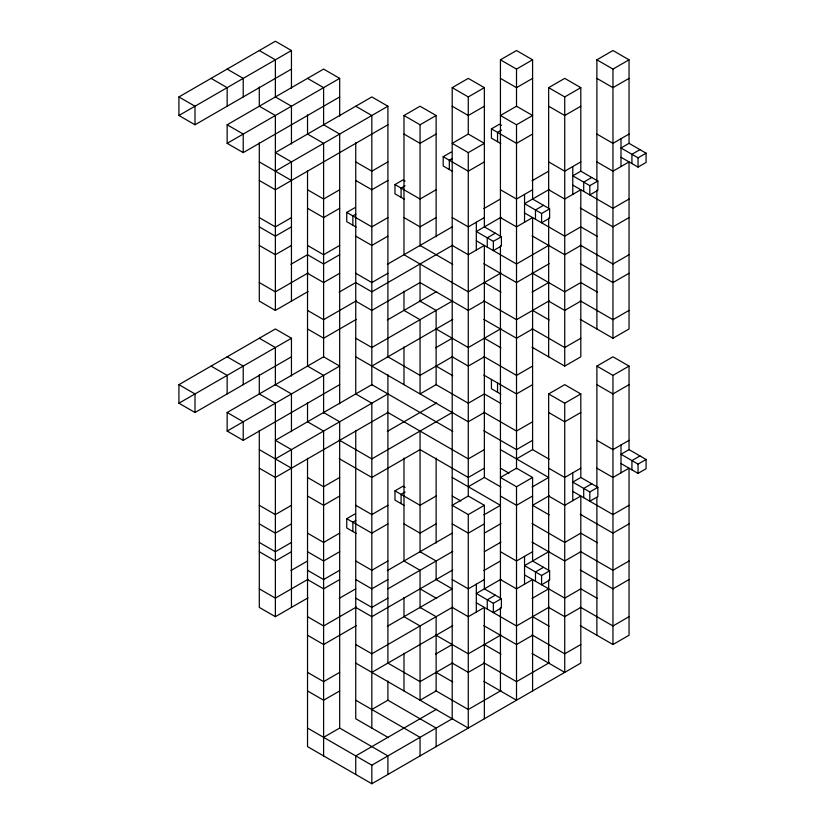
<?xml version="1.0" encoding="UTF-8"?>
<svg xmlns="http://www.w3.org/2000/svg" width="825" height="825" viewBox="0 0 825 825"><rect width="100%" height="100%" fill="white"/><g stroke="black" fill="none" stroke-linecap="round" stroke-linejoin="round"><path stroke-width="1.24" d="M291.452 69.094L194.999 124.781L178.922 115.5L178.922 96.938L275.375 41.25L291.452 50.531L291.452 88.296M178.922 115.5L291.452 50.531M339.673 96.938L243.22 152.625L227.153 143.344L227.153 124.781L323.606 69.094L339.673 78.375L339.673 116.139M227.153 143.344L339.673 78.375M275.375 171.188L387.905 106.219L387.905 356.812M387.905 124.781L275.375 189.75L259.298 180.469M500.992 272.962L468.28 291.844L403.982 254.719L403.982 115.5L420.059 106.219L436.126 115.5L436.126 236.796M452.203 718.781L452.203 87.656L468.28 78.375L484.358 87.656L484.358 226.875L501.394 236.713L501.394 245.994L493.36 250.635L493.36 241.354L476.324 231.516L500.992 217.274M500.435 236.796L500.435 59.812L516.512 50.531L532.589 59.812L532.589 199.031L549.625 208.869L549.625 218.151L541.582 222.791L541.582 213.51L524.545 203.672L549.213 189.43M403.982 115.5L420.059 124.781L436.126 115.5M452.203 87.656L468.28 96.938L484.358 87.656M500.435 59.812L516.512 69.094L532.589 59.812M291.452 217.594L275.375 226.875L259.298 217.594M339.673 189.75L323.606 199.031L307.529 189.75M387.905 161.906L371.827 171.188L355.75 161.906M436.126 134.062L420.059 143.344L403.982 134.062M484.358 106.219L468.28 115.5L452.203 106.219M532.589 78.375L516.512 87.656L500.435 78.375M291.452 226.875L275.375 236.156L259.298 226.875M339.673 208.312L323.606 217.594L307.529 208.312M387.905 180.469L371.827 189.75L355.75 180.469M548.656 208.952L548.656 87.656L564.733 78.375L580.81 87.656L580.81 171.188L597.847 181.026L597.847 190.307L589.813 194.947L589.813 185.666L572.777 175.828L580.81 171.188M596.887 181.108L596.887 59.812L612.965 50.531L629.042 59.812L629.042 143.344L646.078 153.182L646.078 162.463L638.045 167.104L620.998 157.266M356.142 227.102L346.748 221.678L346.748 212.396L354.791 207.756M404.363 199.258L394.979 193.834L394.979 184.553L403.012 179.912L405.054 181.088M452.595 171.414L443.2 165.99L443.2 156.709L451.244 152.068M500.816 143.571L491.432 138.146L491.432 128.865L499.465 124.224L501.507 125.4M291.452 245.438L275.375 254.719L259.298 245.438M355.874 214.18L352.863 215.923L352.863 225.204M405.106 185.759L401.084 188.079L401.084 197.361M452.327 158.493L449.316 160.236L449.316 169.517M501.559 130.072L497.537 132.392L497.537 141.673M468.28 152.625L484.358 143.344L468.28 134.062L452.203 143.344L468.28 152.625L468.28 496.65M516.512 124.781L532.589 115.5L516.512 106.219L500.435 115.5L516.512 124.781L516.512 468.806M548.656 87.656L564.733 96.938L580.81 87.656M596.887 59.812L612.965 69.094L629.042 59.812M290.895 264.32L307.529 254.719L323.606 264L339.673 254.719M339.673 245.438L323.606 254.719L307.529 245.438M387.905 217.594L371.827 226.875L346.748 212.396M436.126 189.75L420.059 199.031L394.979 184.553M484.358 161.906L468.28 171.188L443.2 156.709M532.589 134.062L516.512 143.344L491.432 128.865M580.81 106.219L564.733 115.5L548.656 106.219M629.042 78.375L612.965 87.656L596.887 78.375M308.086 272.962L275.375 291.844L259.298 282.562M387.905 236.156L371.827 245.438L355.75 236.156M259.298 142.704L259.298 301.125L275.375 310.406L308.086 291.524M339.673 273.281L323.606 282.562L307.529 273.281M436.126 217.594L420.059 226.875L403.982 217.594M291.452 356.812L194.999 412.5L178.922 403.219L178.922 384.656L275.375 328.969L291.452 338.25L291.452 376.014M339.127 292.163L355.75 282.562L371.827 291.844L452.76 245.118M387.348 264.32L452.203 226.875M483.801 208.632L500.435 199.031M532.032 180.788L548.656 171.188M387.905 273.281L371.827 282.562L355.75 273.281M484.358 217.594L468.28 226.875L452.203 217.594M532.589 189.75L516.512 199.031L500.435 189.75M580.81 161.906L564.733 171.188L548.656 161.906M629.042 134.062L612.965 143.344L596.887 134.062M178.922 403.219L291.452 338.25M356.307 300.805L323.606 319.688L307.529 310.406M629.042 143.344L620.998 147.984L638.045 157.822L646.078 153.182M495.289 233.186L487.255 237.827L487.255 247.108M543.52 205.343L535.477 209.983L535.477 219.264M591.742 177.499L583.708 182.139L583.708 191.421M639.973 149.655L631.929 154.296L631.929 163.577M356.307 319.368L323.606 338.25L307.529 328.969M493.36 241.354L501.394 236.713M541.582 213.51L549.625 208.869M589.813 185.666L597.847 181.026M227.153 412.5L323.606 356.812L339.673 366.094L227.153 431.062L227.153 412.5L243.22 421.781L243.22 440.344L227.153 431.062M387.348 320.007L436.683 291.524M452.76 300.805L371.827 347.531L355.75 338.25M549.213 245.118L516.512 264L476.324 240.797M629.042 199.031L612.965 208.312L572.777 185.109M243.22 440.344L339.673 384.656M371.827 366.094L452.76 319.368M484.358 301.125L468.28 310.406L420.059 282.562L371.827 310.406L355.75 301.125M549.213 263.68L516.512 282.562L483.801 263.68M580.81 245.438L564.733 254.719L532.032 235.837M629.042 217.594L612.965 226.875L580.253 207.993M435.579 347.851L452.203 338.25M532.032 292.163L548.656 282.562M275.375 458.906L387.905 393.938M452.76 356.493L420.059 375.375L387.348 356.493M500.992 328.649L468.28 347.531L435.579 328.649M549.213 300.805L516.512 319.688L483.801 300.805M629.042 254.719L612.965 264L580.253 245.118M387.905 412.5L275.375 477.469L259.298 468.188M484.358 356.812L468.28 366.094L452.203 356.812M532.589 328.969L516.512 338.25L483.801 319.368M580.81 301.125L564.733 310.406L548.656 301.125M629.042 273.281L612.965 282.562L580.253 263.68M387.348 431.382L436.683 402.899M291.452 505.312L275.375 514.594L259.298 505.312M339.673 477.469L323.606 486.75L307.529 477.469M452.76 412.18L371.827 458.906L339.127 440.024M532.589 366.094L516.512 375.375L483.801 356.493M580.81 338.25L564.733 347.531L532.032 328.649M629.042 310.406L612.965 319.688L580.253 300.805M291.452 523.875L275.375 533.156L259.298 523.875M339.673 496.031L323.606 505.312L307.529 496.031M484.358 412.5L468.28 421.781L355.75 356.812M532.589 384.656L516.512 393.938L483.801 375.055M532.032 347.212L564.733 366.094L580.81 356.812L580.81 189.75L564.733 199.031L548.656 189.75M580.253 319.368L612.965 338.25L629.042 328.969L629.042 161.906L612.965 171.188L596.887 161.906M291.452 542.438L275.375 551.719L259.298 542.438M548.656 570.921L548.656 393.938L564.733 384.656L580.81 393.938L580.81 477.469L597.847 487.307L597.847 496.588L589.813 501.229L589.813 491.948L572.777 482.109L580.81 477.469M596.887 487.389L596.887 366.094L612.965 356.812L629.042 366.094L629.042 449.625L646.078 459.463L646.078 468.744L638.045 473.385L620.998 463.547M356.142 533.383L346.748 527.959L346.748 518.678L354.791 514.037M404.363 505.539L394.979 500.115L394.979 490.834L403.012 486.193L405.054 487.369M291.452 551.719L275.375 561L259.298 551.719M355.874 520.462L352.863 522.204L352.863 531.486M405.106 492.04L401.084 494.361L401.084 503.642M339.673 533.156L323.606 542.438L307.529 533.156M387.905 505.312L371.827 514.594L355.75 505.312M484.358 449.625L468.28 458.906L387.348 412.18M532.589 421.781L516.512 431.062L483.801 412.18M548.656 393.938L564.733 403.219L580.81 393.938M596.887 366.094L612.965 375.375L629.042 366.094M290.895 570.601L307.529 561M339.673 551.719L323.606 561L307.529 551.719M387.905 523.875L371.827 533.156L346.748 518.678M436.126 496.031L420.059 505.312L394.979 490.834M484.358 468.188L468.28 477.469L420.059 449.625L371.827 477.469L339.127 458.587M532.589 440.344L516.512 449.625L483.801 430.743M580.81 412.5L564.733 421.781L548.656 412.5M629.042 384.656L612.965 393.938L596.887 384.656M308.086 579.243L275.375 598.125L259.298 588.844M468.28 486.75L484.358 477.469L500.992 487.07M516.512 458.906L532.589 449.625L549.213 459.226M339.673 570.281L323.606 579.562L307.529 570.281M259.298 430.423L259.298 607.406L275.375 616.688L308.086 597.805M339.673 579.562L323.606 588.844L307.529 579.562M436.126 523.875L420.059 533.156L403.982 523.875M387.905 561L371.827 570.281L355.75 561M484.358 505.312L468.28 496.031L452.203 505.312L468.28 514.594L484.358 505.312L484.358 588.844L501.394 598.682L501.394 607.963L493.36 612.604L493.36 603.322L476.324 593.484L500.992 579.243M532.589 477.469L516.512 468.188L500.435 477.469L516.512 486.75L532.589 477.469L532.589 561L549.625 570.838L549.625 580.119L541.582 584.76L541.582 575.479L524.545 565.641L549.213 551.399M339.127 598.445L355.75 588.844M387.348 570.601L452.203 533.156M483.801 514.913L500.435 505.312L452.203 477.469M532.032 487.07L548.656 477.469L500.435 449.625M387.905 579.562L371.827 588.844L355.75 579.562M484.358 523.875L468.28 533.156L452.203 523.875M532.589 496.031L516.512 505.312L500.435 496.031M580.81 468.188L564.733 477.469L548.656 468.188M629.042 440.344L612.965 449.625L596.887 440.344M356.307 607.087L323.606 625.969L307.529 616.688M387.905 588.844L452.76 551.399M484.358 533.156L500.992 523.555M549.213 495.712L532.589 505.312L549.213 514.913M629.042 449.625L620.998 454.266L638.045 464.104L646.078 459.463M387.905 598.125L371.827 607.406L355.75 598.125M591.742 483.78L583.708 488.421L583.708 497.702M639.973 455.936L631.929 460.577L631.929 469.858M356.307 625.649L323.606 644.531L307.529 635.25M452.76 569.962L371.827 616.688L355.75 607.406M484.358 551.719L500.992 542.118M589.813 491.948L597.847 487.307M387.348 626.288L452.203 588.844L435.579 579.243M483.801 570.601L500.435 561M484.358 579.562L468.28 588.844L452.203 579.562M532.589 551.719L516.512 561L500.435 551.719M339.673 672.375L323.606 681.656L307.529 672.375M452.76 607.087L371.827 653.812L355.75 644.531M629.042 505.312L612.965 514.594L572.777 491.391M495.289 595.155L487.255 599.796L487.255 609.077M543.52 567.311L535.477 571.952L535.477 581.233M339.673 690.938L323.606 700.219L307.529 690.938M371.827 672.375L452.76 625.649M580.81 551.719L564.733 561L532.032 542.118M629.042 523.875L612.965 533.156L580.253 514.274M493.36 603.322L501.394 598.682M541.582 575.479L549.625 570.838M435.579 654.132L452.203 644.531M532.032 598.445L548.656 588.844M323.606 737.344L339.673 728.062L387.905 755.906L387.905 774.469M371.827 709.5L387.905 700.219L436.126 728.062L436.126 746.625M452.76 662.774L420.059 681.656L387.348 662.774M500.992 634.93L468.28 653.812L435.579 634.93M549.213 607.087L516.512 625.969L476.324 602.766M629.042 561L612.965 570.281L580.253 551.399M484.358 663.094L468.28 672.375L452.203 663.094M532.589 635.25L516.512 644.531L483.801 625.649M580.81 607.406L564.733 616.688L548.656 607.406M629.042 579.562L612.965 588.844L580.253 569.962M436.683 709.18L355.75 755.906L355.75 774.469M307.529 728.062L371.827 765.188L452.76 718.462M500.992 690.618L468.28 709.5L435.579 690.618M549.213 662.774L516.512 681.656L483.801 662.774M580.81 644.531L564.733 653.812L532.032 634.93M629.042 616.688L612.965 625.969L580.253 607.087M307.529 458.267L307.529 746.625L371.827 783.75L580.81 663.094L580.81 496.031L564.733 505.312L548.656 496.031M580.253 625.649L612.965 644.531L629.042 635.25L629.042 468.188L612.965 477.469L596.887 468.188M387.905 106.219L371.827 96.938L275.375 152.625L291.452 161.906L291.452 301.125M597.444 236.476L580.81 226.875L564.733 236.156L524.545 212.953M259.298 50.531L275.375 59.812L275.375 97.577M307.529 78.375L323.606 87.656L323.606 125.421M355.75 106.219L371.827 115.5L371.827 385.296M500.435 217.594L516.512 226.875L532.589 217.594L532.589 449.625M227.153 69.094L243.22 78.375L243.22 96.938M275.375 96.938L291.452 106.219L291.452 143.983M323.606 124.781L339.673 134.062L339.673 403.858M597.444 292.163L580.81 282.562L564.733 291.844L532.032 272.962M211.076 78.375L227.153 87.656L227.153 106.219M452.203 245.438L468.28 254.719L484.358 245.438L484.358 477.469M178.922 96.938L194.999 106.219L194.999 124.781M227.153 124.781L243.22 134.062L243.22 152.625M420.059 245.438L452.76 264.32M484.358 282.562L500.992 292.163M532.589 310.406L549.213 320.007M259.298 161.906L291.452 180.469M420.059 301.125L436.126 310.406L436.126 384.656L420.059 393.938L420.059 319.688L403.982 310.406L403.982 291.204M484.358 338.25L500.992 347.851M500.816 394.164L491.432 388.74L491.432 379.459M436.126 366.094L452.76 375.695M500.992 403.538L484.358 393.938L468.28 403.219L435.579 384.337M452.76 431.382L371.827 384.656L275.375 440.344L291.452 449.625L291.452 607.406M500.435 468.188L509.004 473.137M259.298 338.25L275.375 347.531L275.375 385.296M597.444 542.757L580.81 533.156L564.733 542.438L532.032 523.555M227.153 356.812L243.22 366.094L243.22 384.656M275.375 384.656L291.452 393.938L291.452 431.702M323.606 412.5L339.673 421.781L339.673 728.062M452.203 496.031L460.783 500.981M211.076 366.094L227.153 375.375L227.153 393.938M597.444 598.445L580.81 588.844L564.733 598.125L524.545 574.922M178.922 384.656L194.999 393.938L194.999 412.5M500.435 579.562L516.512 588.844L532.589 579.562L532.589 690.938M259.298 449.625L291.452 468.188M420.059 551.719L436.126 561L436.126 579.562M532.589 616.688L549.213 626.288M420.059 588.844L436.683 598.445M452.203 607.406L468.28 616.688L484.358 607.406L484.358 718.781M532.032 653.493L564.733 672.375L564.733 403.219M420.059 607.406L436.126 616.688L436.126 690.938L420.059 700.219L420.059 625.969L403.982 616.688L403.982 597.486M484.358 644.531L500.992 654.132M483.801 681.337L516.512 700.219L516.512 486.75M436.126 672.375L452.76 681.976M355.75 663.094L468.28 728.062L468.28 514.594M355.75 700.219L420.059 737.344L420.059 755.906M388.462 737.663L355.75 718.781L355.75 430.423M638.045 157.822L638.045 167.104M638.045 464.104L638.045 473.385M620.998 138.703L620.998 166.547M620.998 444.984L620.998 472.828M612.965 69.094L612.965 338.25M612.965 375.375L612.965 644.531M596.887 190.07L596.887 328.969M596.887 497.63L596.887 635.25M572.777 166.547L572.777 194.391M572.777 472.828L572.777 500.672M564.733 96.938L564.733 366.094M548.656 217.913L548.656 356.812M548.656 579.882L548.656 663.094M524.545 194.391L524.545 222.234M524.545 556.359L524.545 584.203M516.512 69.094L516.512 106.642M500.435 245.757L500.435 440.344M500.435 440.663L500.435 598.764M500.435 607.726L500.435 690.938M497.537 382.986L497.537 392.267M476.324 222.234L476.324 250.078M476.324 584.203L476.324 612.047M468.28 96.938L468.28 134.485M436.126 458.061L436.126 543.077M420.059 124.781L420.059 246.077M420.059 264L420.059 301.764M420.059 431.062L420.059 552.358M420.059 608.046L420.059 570.281L403.982 561L403.982 458.061M403.982 346.892L403.982 384.656M403.982 653.173L403.982 690.938M387.905 374.736L387.905 663.094M387.905 681.017L387.905 700.219M371.827 728.062L371.827 403.219L355.75 393.938L355.75 142.704M371.827 765.188L371.827 783.75M323.606 357.452L323.606 143.344L307.529 134.062L307.529 114.861M323.606 413.139L323.606 375.375L307.529 366.094L307.529 170.548M323.606 755.906L323.606 431.062L307.529 421.781L307.529 402.579M275.375 310.406L275.375 115.5L259.298 106.219L259.298 87.017M275.375 616.688L275.375 403.219L259.298 393.938L259.298 374.736"/></g></svg>
